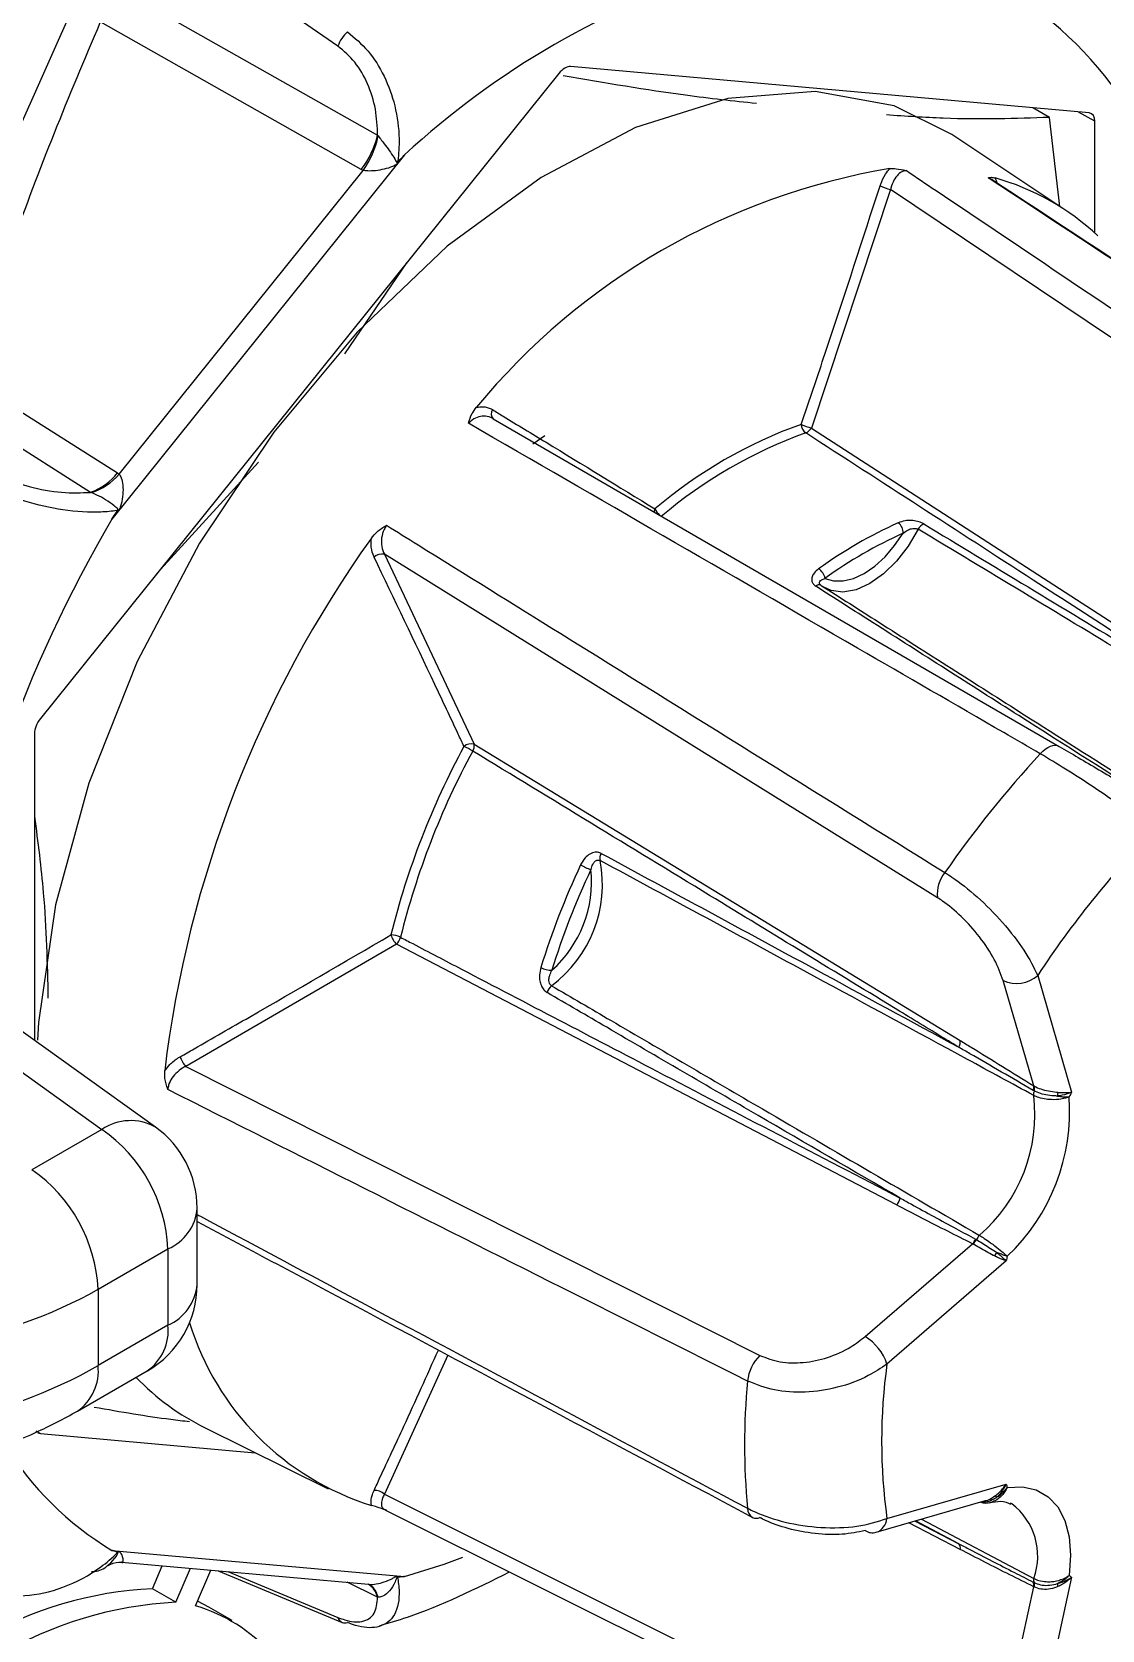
# Model space of a CAD drawing. Extents: x 7 to 113, y 1 to 87.
# Drawn here: x 85.636 to 86.28, y 3.3 to 4.262 of the extents above; entities that cross this region are included whole.
import ezdxf

# ---------------------------------------------------------------- set-up
doc = ezdxf.new("R2010")
doc.units = 0
doc.header["$MEASUREMENT"] = 0
doc.layers.add('OBJECT', color=7, linetype='CONTINUOUS')

msp = doc.modelspace()

# ---------------------------------------------------------------- linework, layer by layer
at = {"layer": 'OBJECT'}
for p, q in [((85.62491, 4.19714), (85.73445, 4.44356)), ((85.81986, 4.2536), (85.70588, 4.33216)), ((85.68612, 4.28916), (85.84379, 4.19996)), ((85.83392, 4.17941), (85.67713, 4.2681)), ((85.95292, 4.23722), (85.64063, 3.84873)), ((86.27228, 4.21338), (85.95999, 4.2413)), ((86.2484, 4.21068), (86.23848, 4.2164)), ((86.25461, 4.15712), (86.2484, 4.21068)), ((86.27581, 4.20835), (86.26583, 4.21395)), ((86.27581, 4.14102), (86.27581, 4.20835)), ((85.84379, 4.19996), (85.84408, 4.19955)), ((86.25826, 4.15469), (86.18962, 4.20042)), ((85.86003, 4.18816), (85.68365, 3.96874)), ((85.68811, 3.99591), (85.83511, 4.17878)), ((85.83511, 4.17878), (85.83392, 4.17941)), ((86.15273, 4.16736), (86.10504, 4.02365)), ((86.46811, 3.95545), (86.15273, 4.16736)), ((85.86121, 4.12314), (85.82389, 4.06834)), ((85.59602, 4.05428), (85.68701, 3.99666)), ((85.67093, 3.98493), (85.58977, 4.03633)), ((85.91346, 4.02923), (86.25423, 3.83198)), ((86.10504, 4.02365), (86.38603, 3.84177)), ((85.94455, 4.01896), (85.93725, 4.01402)), ((85.68701, 3.99666), (85.68811, 3.99591)), ((85.77197, 4.00316), (85.71087, 3.93611)), ((85.67142, 3.98477), (85.67093, 3.98493)), ((85.84786, 3.94762), (85.90193, 3.83336)), ((86.18097, 3.74085), (85.84786, 3.94762)), ((85.6371, 3.83962), (85.6371, 3.65485)), ((85.90193, 3.83336), (86.19461, 3.65486)), ((85.85515, 3.7128), (85.72822, 3.63928)), ((86.1562, 3.55587), (85.85515, 3.7128)), ((86.23892, 3.62754), (86.22055, 3.69091)), ((86.24136, 3.69405), (86.26174, 3.62372)), ((85.70999, 3.60269), (85.60628, 3.67691)), ((85.57443, 3.67518), (85.67766, 3.6013)), ((85.72822, 3.63928), (86.07403, 3.46523)), ((86.23916, 3.62447), (86.23862, 3.62477)), ((86.23892, 3.62754), (86.23932, 3.62731)), ((85.67766, 3.6013), (85.63557, 3.57701)), ((85.73507, 3.50786), (85.73507, 3.5539)), ((86.13738, 3.47653), (86.20204, 3.53248)), ((86.20245, 3.53226), (86.20204, 3.53248)), ((86.20389, 3.53524), (86.20443, 3.53494)), ((85.67541, 3.50511), (85.71749, 3.5294)), ((85.71749, 3.5294), (85.71749, 3.48337)), ((86.22232, 3.5221), (86.15055, 3.46001)), ((85.67541, 3.50511), (85.67541, 3.45907)), ((85.71749, 3.48337), (85.67541, 3.45907)), ((85.88609, 3.46544), (85.84786, 3.38159)), ((85.66298, 3.4316), (85.70506, 3.4559)), ((85.638, 3.41975), (85.64063, 3.41818)), ((85.64063, 3.41818), (85.77009, 3.40661)), ((85.73997, 3.42151), (85.8139, 3.38494)), ((86.15055, 3.36698), (86.22232, 3.38774)), ((85.84786, 3.38159), (86.18097, 3.21538)), ((86.14411, 3.35869), (86.21, 3.37775)), ((85.84817, 3.37228), (86.18448, 3.20449)), ((86.22576, 3.37582), (86.22505, 3.37617)), ((86.19461, 3.34841), (86.1638, 3.36439)), ((86.16751, 3.36546), (86.19379, 3.35183)), ((86.19379, 3.35183), (86.16773, 3.36552)), ((86.17135, 3.36657), (86.23896, 3.33094)), ((85.68365, 3.34784), (85.86003, 3.33207)), ((85.68943, 3.34073), (85.83832, 3.32742)), ((85.70817, 3.32472), (85.71409, 3.33853)), ((85.72232, 3.31656), (85.73108, 3.33701)), ((85.73413, 3.31441), (85.74335, 3.33591)), ((85.7478, 3.33552), (85.82247, 3.30446)), ((85.75357, 3.335), (85.81986, 3.30743)), ((86.26174, 3.33165), (86.24136, 3.23777)), ((85.72232, 3.31656), (85.70817, 3.32472)), ((85.84379, 3.31957), (85.82538, 3.32858)), ((85.83828, 3.32739), (85.83897, 3.32702)), ((86.22055, 3.24139), (86.23892, 3.32596)), ((86.23862, 3.32871), (86.23916, 3.32843)), ((86.23932, 3.32576), (86.23892, 3.32596)), ((85.74203, 3.3137), (85.73532, 3.31718)), ((85.75618, 3.30554), (85.74203, 3.3137)), ((85.84408, 3.31958), (85.84379, 3.31957))]:
    msp.add_line(p, q, dxfattribs=at)
at = {"layer": 'OBJECT', "flags": 128}
for points in [[(86.18962, 4.20042), (86.15485, 4.21759), (86.10724, 4.22639), (86.05478, 4.222), (85.99917, 4.20456), (85.94218, 4.17461), (85.88565, 4.13314), (85.8314, 4.08146), (85.78116, 4.02124), (85.73656, 3.95442), (85.69903, 3.88315), (85.66977, 3.80971), (85.64972, 3.73646), (85.63954, 3.66577), (85.63886, 3.65509)], [(86.16943, 3.96266), (86.16342, 3.95256), (86.15631, 3.94348), (86.14844, 3.93586), (86.14018, 3.93005), (86.13192, 3.92632), (86.12405, 3.92486), (86.11694, 3.92572), (86.11249, 3.92777)], [(86.11323, 3.93314), (86.11836, 3.93157), (86.12413, 3.93155), (86.13034, 3.93308), (86.13677, 3.9361), (86.1432, 3.9405), (86.1494, 3.94614), (86.15517, 3.95282), (86.1603, 3.96031)], [(86.24292, 3.82752), (86.2444, 3.82903), (86.24593, 3.83031), (86.24748, 3.83133), (86.24901, 3.83208), (86.25048, 3.83252), (86.25186, 3.83265), (86.25312, 3.83247), (86.25423, 3.83198)], [(86.22301, 3.38572), (86.2322, 3.38614), (86.2405, 3.38426), (86.24767, 3.38015), (86.25348, 3.37394), (86.25775, 3.36581), (86.26035, 3.35602), (86.2612, 3.34487), (86.26027, 3.3327)], [(85.68114, 3.33865), (85.68318, 3.34026), (85.68641, 3.34437), (85.68695, 3.3453), (85.68724, 3.3459), (85.68738, 3.34627), (85.68741, 3.3464), (85.68742, 3.34652), (85.68741, 3.34656), (85.68738, 3.34659), (85.68733, 3.3466), (85.68723, 3.34658), (85.6872, 3.34657), (85.6872, 3.34657)], [(85.86003, 3.33207), (85.88379, 3.33958), (85.89505, 3.34376)]]:
    msp.add_lwpolyline(points, dxfattribs=at)
at = {"layer": 'OBJECT'}
for centre, radius, start, end in [((86.20352, 3.81585), 0.50656, 107.30059, 132.69403), ((86.09685, 4.08608), 0.23789, 6.39418, 56.18084), ((85.83797, 4.24761), 0.01907, 130.31915, 161.72096), ((85.79145, 4.21245), 0.05381, 322.1151, 346.57849), ((85.78962, 4.21075), 0.0556, 324.90295, 348.38681), ((85.88021, 4.19577), 0.02722, 206.07132, 207.2282), ((86.2203, 3.77463), 0.41093, 99.52032, 140.47431), ((86.16017, 4.19936), 0.03286, 245.25976, 256.90193), ((86.17523, 4.02992), 0.14987, 46.88729, 74.34853), ((85.91628, 4.03228), 0.00415, 143.67682, 227.22579), ((86.1942, 3.75902), 0.28334, 109.65718, 130.33744), ((86.10546, 4.02603), 0.00658, 181.57464, 234.47239), ((86.11433, 4.05936), 0.0369, 245.26135, 255.41063), ((86.09917, 4.02692), 0.00671, 291.56289, 330.86811), ((86.19578, 3.75712), 0.27986, 109.65695, 130.33768), ((85.65901, 4.01816), 0.0353, 289.73708, 322.47037), ((85.66016, 4.0197), 0.03671, 287.87165, 319.5987), ((86.01677, 3.97213), 0.00662, 154.36653, 170.59612), ((86.02031, 3.97908), 0.01035, 203.28365, 228.92701), ((86.40904, 3.5455), 0.83984, 149.73735, 170.95623), ((85.7176, 4.00368), 0.0424, 224.18925, 224.8695), ((86.27133, 3.71373), 0.27736, 114.27725, 125.71737), ((86.15326, 3.96078), 0.00705, 356.18828, 55.13412), ((86.17592, 3.95948), 0.00722, 116.57011, 153.90348), ((86.40727, 3.55269), 0.69682, 144.4959, 173.09276), ((86.27244, 3.7117), 0.27273, 114.27873, 125.7159), ((85.84635, 3.94057), 0.00721, 77.96411, 131.22892), ((86.10474, 3.93168), 0.00862, 9.69066, 57.12391), ((86.10961, 3.92648), 0.00274, 61.3498, 135.2941), ((86.32207, 3.60124), 0.4847, 151.57841, 166.01034), ((85.90029, 3.82652), 0.00703, 76.51848, 129.69663), ((85.85134, 3.74225), 0.1001, 60.23402, 63.63398), ((85.89583, 3.83244), 0.00617, 327.59994, 8.53987), ((86.32209, 3.60127), 0.47876, 151.57842, 166.01025), ((86.741, 3.36826), 0.6775, 137.32254, 145.08833), ((86.72578, 3.37608), 0.57946, 135.69133, 146.71945), ((85.90342, 3.74872), 0.07576, 306.53585, 11.05261), ((85.98353, 3.76466), 0.00592, 150.92774, 193.7919), ((86.3963, 3.5581), 0.47552, 154.80357, 162.78488), ((85.90122, 3.75045), 0.07142, 311.69799, 5.89064), ((86.39522, 3.55878), 0.46743, 154.80332, 162.78531), ((85.98256, 3.78947), 0.03332, 240.25005, 252.01925), ((86.20125, 3.74311), 0.0204, 140.81615, 186.36593), ((85.86627, 3.72337), 0.01535, 198.86504, 223.55818), ((85.85185, 3.70621), 0.0122, 62.24728, 90.46805), ((85.84928, 3.71889), 0.00846, 313.92023, 347.12896), ((85.94872, 3.71081), 0.01369, 240.97639, 270.05951), ((85.95411, 3.68127), 0.00862, 130.33696, 163.33898), ((86.22862, 3.70795), 0.01885, 244.65707, 312.50452), ((86.18861, 3.65394), 0.00608, 328.61528, 8.70481), ((85.74007, 3.65001), 0.01599, 197.88367, 222.15978), ((86.1435, 3.61034), 0.09614, 310.76761, 6.82101), ((86.14064, 3.61213), 0.11996, 313.36553, 4.22305), ((86.23388, 3.62668), 0.00511, 338.06008, 9.69627), ((86.24431, 3.62272), 0.00543, 161.25524, 190.28524), ((86.23414, 3.62618), 0.0053, 341.19414, 12.262), ((86.2641, 3.62069), 0.01094, 164.29745, 176.21321), ((86.66018, 3.40917), 0.45253, 151.69845, 152.09359), ((85.69495, 3.57572), 0.03087, 60.84923, 124.06103), ((85.62464, 3.52494), 0.09296, 2.75233, 55.22639), ((85.67507, 3.5539), 0.06, 0, 54.40955), ((85.58255, 3.50064), 0.09296, 2.75233, 55.22639), ((85.70621, 3.55605), 0.02894, 292.95348, 355.72578), ((86.15033, 3.56196), 0.00847, 313.96071, 346.14276), ((86.19613, 3.53844), 0.00839, 314.76982, 337.63909), ((86.19664, 3.53862), 0.0086, 312.40736, 334.72985), ((86.21227, 3.53126), 0.00867, 133.74409, 154.86645), ((86.22552, 3.52035), 0.01124, 142.0579, 154.9611), ((86.58844, 3.43371), 0.37664, 165.98446, 166.42658), ((85.67507, 3.50786), 0.06, 299.99731, 360), ((85.70545, 3.51056), 0.02974, 293.88632, 354.79294), ((85.88981, 3.53408), 0.16678, 197.17752, 252.62765), ((85.68789, 3.48021), 0.02977, 305.23589, 6.07709), ((86.12175, 3.45056), 0.03031, 18.15501, 58.95972), ((86.09164, 3.44728), 0.02514, 134.46575, 174.27155), ((85.64579, 3.45592), 0.02978, 305.27448, 6.07353), ((86.48576, 3.41349), 0.33842, 172.09973, 187.90027), ((85.8082, 3.55872), 0.15324, 224.15608, 243.55746), ((86.46013, 3.41147), 0.39537, 174.43692, 185.56308), ((85.78477, 3.51478), 0.19518, 211.80327, 238.79542), ((86.36447, 3.43532), 0.14991, 198.50571, 199.32283), ((85.84212, 3.37562), 0.00828, 46.12623, 93.58447), ((86.21473, 3.37745), 0.00304, 50.5402, 78.4089), ((86.07293, 3.37299), 0.00631, 178.65233, 238.23023), ((86.202, 3.34445), 0.03936, 339.93052, 52.85494), ((86.07193, 3.37263), 0.00551, 245.13001, 292.46794), ((86.14193, 3.36688), 0.00848, 237.49631, 284.89519), ((86.14071, 3.36798), 0.00989, 290.13699, 354.17777), ((86.19124, 3.34941), 0.00351, 343.41008, 43.50355), ((85.72024, 3.33175), 0.03621, 154.50228, 155.83243), ((85.88919, 3.32125), 0.03496, 161.63164, 162.96009), ((86.24312, 3.33001), 0.00426, 167.36038, 201.77341), ((86.31247, 3.40386), 0.08825, 233.73625, 234.91121), ((85.71881, 3.09586), 0.2291, 92.66086, 147.29941), ((85.83145, 3.31671), 0.01267, 13.07363, 57.87596), ((85.83466, 3.31943), 0.00876, 44.88483, 64.36687), ((85.83134, 3.31668), 0.01306, 12.84198, 43.20431), ((86.23458, 3.32688), 0.00444, 348.08339, 24.28466), ((86.23509, 3.32684), 0.00437, 345.70736, 21.26013), ((86.27022, 3.33053), 0.01724, 189.04103, 195.14013), ((85.73366, 3.08497), 0.23186, 92.8051, 148.59931), ((85.70711, 3.22143), 0.09682, 10.37821, 73.79325), ((85.82446, 3.30883), 0.0048, 196.98809, 245.60246), ((85.82414, 3.30868), 0.00454, 248.52786, 289.21029)]:
    msp.add_arc(centre, radius, start, end, dxfattribs=at)
for centre, major_axis, ratio, start_param, end_param in [((85.95646, 4.23219), (0.005, 0.00866), 0.577382, 0.261689, 1.308843), ((86.26874, 4.20426), (0.005, 0.00866), 0.577356, 5.497753, 6.544907), ((85.64417, 3.8437), (0.005, 0.00866), 0.577407, 1.308963, 2.356117), ((85.49863, 3.61665), (0.24992, -0.01056), 0.603442, 4.601982, 5.523269), ((85.49863, 3.55163), (0.24994, 0.00962), 0.549881, 4.537998, 5.476626), ((85.64417, 3.4273), (0.005, 0.00866), 0.577356, 3.13471, 3.403314)]:
    msp.add_ellipse(centre, major_axis=major_axis, ratio=ratio, start_param=start_param, end_param=end_param, dxfattribs=at)
for points, knots in [([(85.61123, 4.0979), (85.61685, 4.11433), (85.63776, 4.17547), (85.68132, 4.27992), (85.72501, 4.3786), (85.75272, 4.43149), (85.75835, 4.44223)], [0, 0, 0, 0, 0.140985, 0.524552, 0.903474, 1, 1, 1, 1]), ([(86.3478, 4.15704), (86.34622, 4.16497), (86.34022, 4.19518), (86.32269, 4.24306), (86.29113, 4.29542), (86.26182, 4.32913), (86.24203, 4.3423), (86.23819, 4.34485)], [0, 0, 0, 0, 0.100724, 0.383813, 0.663284, 0.934608, 1, 1, 1, 1]), ([(85.84379, 4.19996), (85.84356, 4.20519), (85.84312, 4.21566), (85.83824, 4.23098), (85.83052, 4.24463), (85.82342, 4.25061), (85.81986, 4.2536)], [0, 0, 0, 0, 0.255732, 0.511066, 0.755323, 1, 1, 1, 1]), ([(85.82563, 4.26215), (85.82992, 4.2586), (85.83847, 4.25153), (85.84828, 4.2356), (85.85492, 4.21725), (85.85719, 4.19957), (85.85648, 4.1885), (85.85579, 4.18403), (85.85576, 4.1838)], [0, 0, 0, 0, 0.200873, 0.400023, 0.605989, 0.832569, 0.991709, 1, 1, 1, 1]), ([(86.07203, 4.21902), (86.058, 4.22053), (86.02187, 4.22442), (85.98075, 4.23142), (85.95559, 4.23571)], [0, 0, 0, 0, 0.388211, 1, 1, 1, 1]), ([(86.2484, 4.21068), (86.22807, 4.20997), (86.19818, 4.20894), (86.16182, 4.21139), (86.15018, 4.21217)], [0, 0, 0, 0, 0.679867, 1, 1, 1, 1]), ([(85.84408, 4.19955), (85.84478, 4.19867), (85.84653, 4.19649), (85.8494, 4.19273), (85.8523, 4.18856), (85.85423, 4.18557), (85.85503, 4.18382), (85.85542, 4.18354), (85.85549, 4.18353), (85.85555, 4.18354), (85.8556, 4.18357), (85.85566, 4.18364), (85.85571, 4.18372), (85.85575, 4.18378), (85.85576, 4.1838)], [0, 0, 0, 0, 0.153507, 0.380158, 0.626289, 0.875661, 0.967793, 0.976809, 0.980956, 0.984134, 0.9874, 0.990543, 0.996551, 1, 1, 1, 1]), ([(85.85576, 4.1838), (85.85687, 4.18494), (85.85829, 4.18639), (85.85972, 4.18784), (85.86003, 4.18816)], [0, 0, 0, 0, 0.7792903, 1, 1, 1, 1]), ([(85.86003, 4.18816), (85.85978, 4.18786), (85.85844, 4.18624), (85.8571, 4.18463), (85.856, 4.18331)], [0, 0, 0, 0, 0.186035, 1, 1, 1, 1]), ([(85.856, 4.18331), (85.8559, 4.18319), (85.85571, 4.18297), (85.85531, 4.18257), (85.85436, 4.18183), (85.85194, 4.18071), (85.84792, 4.17945), (85.84283, 4.17858), (85.83836, 4.17829), (85.83601, 4.17864), (85.83511, 4.17878)], [0, 0, 0, 0, 0.020896, 0.03891, 0.075406, 0.191567, 0.449118, 0.682571, 0.87773, 1, 1, 1, 1]), ([(86.14642, 4.16952), (86.14654, 4.16987), (86.14737, 4.17235), (86.1492, 4.1762), (86.15141, 4.1788), (86.15234, 4.17989)], [0, 0, 0, 0, 0.086632, 0.616355, 1, 1, 1, 1]), ([(86.15234, 4.17989), (86.15355, 4.1799), (86.15641, 4.17991), (86.16008, 4.17918), (86.16219, 4.17871), (86.16223, 4.1787)], [0, 0, 0, 0, 0.417945, 0.987083, 1, 1, 1, 1]), ([(86.16223, 4.1787), (86.16156, 4.17859), (86.15985, 4.17833), (86.15718, 4.17642), (86.15462, 4.17291), (86.15329, 4.16958), (86.1528, 4.16763), (86.15273, 4.16736)], [0, 0, 0, 0, 0.164481, 0.417754, 0.679386, 0.954769, 1, 1, 1, 1]), ([(86.16223, 4.1787), (86.16819, 4.17469), (86.20129, 4.15245), (86.30741, 4.08113), (86.40753, 4.01378), (86.48053, 3.96468)], [0, 0, 0, 0, 0.056183, 0.311886, 1, 1, 1, 1]), ([(86.09889, 4.02585), (86.09996, 4.02898), (86.1053, 4.04465), (86.12138, 4.09249), (86.13594, 4.1373), (86.14642, 4.16952)], [0, 0, 0, 0, 0.0656024, 0.3280147, 1, 1, 1, 1]), ([(86.2116, 4.17428), (86.21161, 4.17429), (86.212, 4.17453), (86.21283, 4.17486), (86.21482, 4.17442), (86.21566, 4.17423)], [0, 0, 0, 0, 0.012924, 0.582055, 1, 1, 1, 1]), ([(86.53802, 3.95954), (86.53106, 3.96412), (86.49629, 3.98701), (86.38749, 4.05861), (86.28563, 4.12559), (86.2116, 4.17428)], [0, 0, 0, 0, 0.0639251, 0.319628, 1, 1, 1, 1]), ([(86.21328, 4.17332), (86.21294, 4.17362), (86.21242, 4.17408), (86.21181, 4.17423), (86.2116, 4.17428)], [0, 0, 0, 0, 0.644478, 1, 1, 1, 1]), ([(86.53942, 3.95892), (86.50821, 3.97947), (86.39954, 4.05102), (86.29085, 4.1225), (86.21337, 4.17345)], [0, 0, 0, 0, 0.287192, 1, 1, 1, 1]), ([(86.21566, 4.17423), (86.21591, 4.17374), (86.21634, 4.17288), (86.21655, 4.17178), (86.21664, 4.1713)], [0, 0, 0, 0, 0.567752, 1, 1, 1, 1]), ([(85.89857, 4.02649), (85.89858, 4.02653), (85.89906, 4.0285), (85.90007, 4.03193), (85.90237, 4.03489), (85.90334, 4.03615)], [0, 0, 0, 0, 0.012917, 0.582055, 1, 1, 1, 1]), ([(85.90334, 4.03615), (85.90465, 4.03635), (85.90776, 4.03682), (85.91096, 4.03588), (85.91269, 4.03487), (85.91294, 4.03473)], [0, 0, 0, 0, 0.383645, 0.913368, 1, 1, 1, 1]), ([(85.91294, 4.03473), (85.91509, 4.03342), (85.92587, 4.02685), (85.9587, 4.00684), (85.989, 3.98831), (86.0108, 3.97499)], [0, 0, 0, 0, 0.065603, 0.328016, 1, 1, 1, 1]), ([(85.70178, 2.59111), (85.69821, 2.5934), (85.67457, 2.60858), (85.63689, 2.64685), (85.58935, 2.70655), (85.54935, 2.77654), (85.51646, 2.85521), (85.49036, 2.94257), (85.47097, 3.03817), (85.45848, 3.14208), (85.45328, 3.25298), (85.45557, 3.36937), (85.46547, 3.49023), (85.48291, 3.61526), (85.50763, 3.74438), (85.54063, 3.87712), (85.56731, 3.9723), (85.585, 4.0227), (85.58688, 4.02804)], [0, 0, 0, 0, 0.0134075, 0.0889038, 0.162782, 0.2344641, 0.3043296, 0.3724693, 0.4412012, 0.5103493, 0.579548, 0.6482425, 0.716144, 0.7837739, 0.8522937, 0.9217467, 0.9917046, 1, 1, 1, 1]), ([(85.91346, 4.02923), (85.91326, 4.02935), (85.91182, 4.03018), (85.90889, 4.03105), (85.90467, 4.03065), (85.90111, 4.02896), (85.89929, 4.02719), (85.89857, 4.02649)], [0, 0, 0, 0, 0.045231, 0.320614, 0.582246, 0.835519, 1, 1, 1, 1]), ([(86.24292, 3.82752), (86.23558, 3.83176), (86.19889, 3.85296), (86.08409, 3.91928), (85.97666, 3.98137), (85.89857, 4.02649)], [0, 0, 0, 0, 0.0639251, 0.319628, 1, 1, 1, 1]), ([(86.38274, 3.83883), (86.38045, 3.84031), (86.36902, 3.84772), (86.32099, 3.87882), (86.22959, 3.93797), (86.14731, 3.99116), (86.10164, 4.02068)], [0, 0, 0, 0, 0.024416, 0.122079, 0.512732, 1, 1, 1, 1]), ([(85.61333, 3.99667), (85.61487, 3.99586), (85.62097, 3.99261), (85.63462, 3.98774), (85.65373, 3.98424), (85.66525, 3.98471), (85.67093, 3.98493)], [0, 0, 0, 0, 0.092744, 0.368061, 0.68841, 1, 1, 1, 1]), ([(85.68811, 3.99591), (85.68855, 3.9952), (85.68968, 3.99334), (85.69044, 3.989), (85.69047, 3.98358), (85.68969, 3.97888), (85.68877, 3.97584), (85.68816, 3.97464), (85.68784, 3.97414), (85.68765, 3.9739), (85.68756, 3.97377)], [0, 0, 0, 0, 0.122267, 0.317429, 0.550885, 0.808441, 0.924596, 0.961093, 0.979108, 1, 1, 1, 1]), ([(85.6872, 3.97412), (85.68704, 3.9741), (85.68393, 3.97354), (85.67415, 3.97253), (85.65528, 3.97357), (85.63208, 3.97884), (85.61596, 3.98507), (85.60868, 3.98899), (85.60684, 3.98998)], [0, 0, 0, 0, 0.008302, 0.153519, 0.438823, 0.69828, 0.92379, 1, 1, 1, 1]), ([(85.6872, 3.97412), (85.68724, 3.97415), (85.68729, 3.9742), (85.68736, 3.97427), (85.6874, 3.97435), (85.68742, 3.97442), (85.68743, 3.97454), (85.68733, 3.97482), (85.68661, 3.9756), (85.68444, 3.9774), (85.68038, 3.98026), (85.67549, 3.98306), (85.67253, 3.9843), (85.67142, 3.98477)], [0, 0, 0, 0, 0.006249, 0.010876, 0.014164, 0.01747, 0.021798, 0.032029, 0.07394, 0.240392, 0.569577, 0.8389, 1, 1, 1, 1]), ([(85.68365, 3.96874), (85.68391, 3.96914), (85.68509, 3.97094), (85.68628, 3.97273), (85.6872, 3.97412)], [0, 0, 0, 0, 0.220689, 1, 1, 1, 1]), ([(85.68756, 3.97377), (85.6865, 3.9724), (85.68519, 3.97073), (85.68389, 3.96906), (85.68365, 3.96874)], [0, 0, 0, 0, 0.8139901, 1, 1, 1, 1]), ([(85.84001, 3.95737), (85.8411, 3.95867), (85.84366, 3.96175), (85.84714, 3.9639), (85.84916, 3.96505), (85.8492, 3.96508)], [0, 0, 0, 0, 0.417945, 0.987076, 1, 1, 1, 1]), ([(85.8492, 3.96508), (85.84867, 3.96423), (85.84721, 3.96193), (85.84595, 3.95747), (85.84594, 3.95216), (85.84721, 3.94914), (85.84786, 3.94762)], [0, 0, 0, 0, 0.156485, 0.428049, 0.712636, 1, 1, 1, 1]), ([(85.8492, 3.96508), (85.8555, 3.96116), (85.89046, 3.93943), (86.00253, 3.86976), (86.10831, 3.80397), (86.18543, 3.756)], [0, 0, 0, 0, 0.056183, 0.311886, 1, 1, 1, 1]), ([(86.17269, 3.96594), (86.17245, 3.96608), (86.17139, 3.96668), (86.16885, 3.96759), (86.1651, 3.96809), (86.16091, 3.96786), (86.15861, 3.96704), (86.1573, 3.96657)], [0, 0, 0, 0, 0.056805, 0.249166, 0.475343, 0.701406, 1, 1, 1, 1]), ([(86.17269, 3.96594), (86.2146, 3.94062), (86.28468, 3.89828), (86.35463, 3.85587), (86.38274, 3.83883)], [0, 0, 0, 0, 0.598184, 1, 1, 1, 1]), ([(85.8416, 3.94599), (85.84088, 3.94791), (85.83958, 3.95139), (85.83988, 3.95552), (85.84001, 3.95737)], [0, 0, 0, 0, 0.552194, 1, 1, 1, 1]), ([(86.1603, 3.96031), (86.16119, 3.96098), (86.16267, 3.9621), (86.16498, 3.963), (86.16653, 3.96325), (86.16766, 3.96324), (86.16845, 3.9631), (86.16907, 3.96287), (86.16931, 3.96273), (86.16943, 3.96266)], [0, 0, 0, 0, 0.346725, 0.581109, 0.720187, 0.790682, 0.905626, 0.953255, 1, 1, 1, 1]), ([(86.42438, 3.80883), (86.41139, 3.81669), (86.36836, 3.84272), (86.28343, 3.89403), (86.21138, 3.93741), (86.16943, 3.96266)], [0, 0, 0, 0, 0.153014, 0.506934, 1, 1, 1, 1]), ([(85.8958, 3.83193), (85.89464, 3.83442), (85.88883, 3.84684), (85.87094, 3.88478), (85.85388, 3.92038), (85.8416, 3.94599)], [0, 0, 0, 0, 0.065601, 0.328015, 1, 1, 1, 1]), ([(86.10941, 3.93892), (86.10839, 3.93808), (86.1066, 3.9366), (86.1053, 3.93409), (86.1051, 3.9319), (86.10582, 3.92989), (86.10705, 3.9289), (86.10767, 3.92841)], [0, 0, 0, 0, 0.27333, 0.476863, 0.656492, 0.82843, 1, 1, 1, 1]), ([(86.31225, 3.79814), (86.28483, 3.81557), (86.2281, 3.85164), (86.15992, 3.89507), (86.11917, 3.92107), (86.10767, 3.92841)], [0, 0, 0, 0, 0.401816, 0.831188, 1, 1, 1, 1]), ([(86.11093, 3.92888), (86.11066, 3.92908), (86.11034, 3.92932), (86.10996, 3.92987), (86.10979, 3.93053), (86.11017, 3.93143), (86.11126, 3.9324), (86.11249, 3.93286), (86.11323, 3.93314)], [0, 0, 0, 0, 0.118658, 0.142617, 0.293291, 0.465523, 0.680634, 1, 1, 1, 1]), ([(86.11093, 3.92888), (86.12242, 3.92156), (86.16314, 3.8956), (86.24579, 3.84299), (86.31705, 3.79775), (86.35902, 3.7711)], [0, 0, 0, 0, 0.139146, 0.493066, 1, 1, 1, 1]), ([(86.25423, 3.83198), (86.258, 3.82979), (86.26554, 3.82541), (86.27846, 3.81779), (86.29102, 3.8103), (86.3013, 3.80409), (86.30614, 3.80112), (86.30815, 3.79988)], [0, 0, 0, 0, 0.20417, 0.408136, 0.617899, 0.840883, 1, 1, 1, 1]), ([(86.19379, 3.65078), (86.19141, 3.65223), (86.1795, 3.65949), (86.12946, 3.68999), (86.03425, 3.74801), (85.94858, 3.80018), (85.90104, 3.82914)], [0, 0, 0, 0, 0.024416, 0.122079, 0.512732, 1, 1, 1, 1]), ([(86.31113, 3.78085), (86.30876, 3.78283), (86.30304, 3.7876), (86.29033, 3.79697), (86.27443, 3.80786), (86.2578, 3.81861), (86.24789, 3.82454), (86.24292, 3.82752)], [0, 0, 0, 0, 0.156463, 0.377209, 0.586936, 0.792745, 1, 1, 1, 1]), ([(85.6371, 3.78968), (85.6391, 3.7743), (85.644, 3.73681), (85.64476, 3.70124), (85.64521, 3.68026)], [0, 0, 0, 0, 0.41028, 1, 1, 1, 1]), ([(85.97835, 3.76754), (85.97811, 3.76766), (85.97703, 3.76818), (85.97468, 3.76843), (85.97152, 3.76731), (85.96832, 3.76466), (85.96686, 3.76204), (85.96602, 3.76054)], [0, 0, 0, 0, 0.0568046, 0.2491645, 0.4753299, 0.7013917, 1, 1, 1, 1]), ([(85.97227, 3.75778), (85.97258, 3.75885), (85.97309, 3.76065), (85.97434, 3.76246), (85.97535, 3.76322), (85.97619, 3.76353), (85.97683, 3.76357), (85.97741, 3.76343), (85.97765, 3.76331), (85.97778, 3.76325)], [0, 0, 0, 0, 0.34672, 0.581121, 0.7202, 0.790674, 0.905632, 0.953256, 1, 1, 1, 1]), ([(86.23896, 3.62175), (86.22564, 3.62899), (86.18153, 3.65297), (86.09449, 3.70019), (86.02072, 3.74005), (85.97778, 3.76325)], [0, 0, 0, 0, 0.153014, 0.506934, 1, 1, 1, 1]), ([(85.97835, 3.76754), (86.02133, 3.7443), (86.09317, 3.70545), (86.16495, 3.66645), (86.19379, 3.65078)], [0, 0, 0, 0, 0.598184, 1, 1, 1, 1]), ([(86.18543, 3.756), (86.18683, 3.75512), (86.19313, 3.75112), (86.20538, 3.74143), (86.22076, 3.72584), (86.234, 3.70881), (86.23891, 3.69895), (86.24136, 3.69405)], [0, 0, 0, 0, 0.062062, 0.280898, 0.514816, 0.75882, 1, 1, 1, 1]), ([(86.22055, 3.69091), (86.21903, 3.69504), (86.21599, 3.7033), (86.20682, 3.71714), (86.19576, 3.72956), (86.18672, 3.73713), (86.18201, 3.74018), (86.18097, 3.74085)], [0, 0, 0, 0, 0.2449647, 0.4903746, 0.7230343, 0.9389257, 1, 1, 1, 1]), ([(85.72486, 3.6451), (85.72765, 3.64669), (85.74159, 3.65464), (85.78407, 3.6789), (85.82344, 3.70188), (85.85175, 3.71841)], [0, 0, 0, 0, 0.065604, 0.328016, 1, 1, 1, 1]), ([(85.85753, 3.71701), (85.85998, 3.71573), (85.87223, 3.70933), (85.92366, 3.68248), (86.02153, 3.63138), (86.10964, 3.58544), (86.15855, 3.55994)], [0, 0, 0, 0, 0.024417, 0.12208, 0.512732, 1, 1, 1, 1]), ([(85.94208, 3.69884), (85.94173, 3.69735), (85.94111, 3.69475), (85.94136, 3.69091), (85.94227, 3.68784), (85.94377, 3.68529), (85.94515, 3.68426), (85.94584, 3.68375)], [0, 0, 0, 0, 0.273349, 0.476877, 0.656499, 0.828436, 1, 1, 1, 1]), ([(85.94852, 3.68785), (85.94823, 3.68806), (85.94789, 3.68831), (85.94737, 3.68906), (85.94697, 3.69015), (85.94691, 3.692), (85.94741, 3.69443), (85.94824, 3.69611), (85.94873, 3.69712)], [0, 0, 0, 0, 0.11866, 0.142611, 0.293304, 0.465525, 0.680642, 1, 1, 1, 1]), ([(85.94852, 3.68785), (85.96047, 3.68086), (86.0028, 3.65608), (86.08869, 3.60592), (86.1627, 3.56287), (86.20628, 3.53752)], [0, 0, 0, 0, 0.139147, 0.493066, 1, 1, 1, 1]), ([(86.15855, 3.55994), (86.13005, 3.57649), (86.07109, 3.61073), (86.0002, 3.65202), (85.95781, 3.67676), (85.94584, 3.68375)], [0, 0, 0, 0, 0.401816, 0.831188, 1, 1, 1, 1]), ([(86.23862, 3.62477), (86.22592, 3.63217), (86.21097, 3.64087), (86.19604, 3.64948), (86.19379, 3.65078)], [0, 0, 0, 0, 0.849806, 1, 1, 1, 1]), ([(86.19461, 3.65486), (86.19683, 3.65351), (86.21157, 3.64451), (86.22636, 3.63534), (86.23892, 3.62754)], [0, 0, 0, 0, 0.150182, 1, 1, 1, 1]), ([(85.71551, 3.63649), (85.71651, 3.6378), (85.7189, 3.64091), (85.72234, 3.64362), (85.72455, 3.64492), (85.72486, 3.6451)], [0, 0, 0, 0, 0.383648, 0.913378, 1, 1, 1, 1]), ([(85.72822, 3.63928), (85.72797, 3.63915), (85.72618, 3.63826), (85.72308, 3.63608), (85.71975, 3.63226), (85.71786, 3.6285), (85.71751, 3.6262), (85.71738, 3.6253)], [0, 0, 0, 0, 0.045232, 0.320619, 0.582242, 0.835521, 1, 1, 1, 1]), ([(85.71738, 3.6253), (85.71736, 3.62535), (85.71663, 3.62754), (85.71549, 3.6314), (85.71551, 3.63498), (85.71551, 3.63649)], [0, 0, 0, 0, 0.01293, 0.582078, 1, 1, 1, 1]), ([(86.06663, 3.44979), (86.05919, 3.45353), (86.02197, 3.47222), (85.90554, 3.53071), (85.79657, 3.58548), (85.71738, 3.6253)], [0, 0, 0, 0, 0.063925, 0.319628, 1, 1, 1, 1]), ([(86.26027, 3.62097), (86.26023, 3.62095), (86.26019, 3.62093), (86.26011, 3.6209), (86.25999, 3.62085), (86.25971, 3.62074), (86.25909, 3.62051), (86.25769, 3.62006), (86.25465, 3.61938), (86.25057, 3.61909), (86.24599, 3.61946), (86.24218, 3.62026), (86.23996, 3.62129), (86.23896, 3.62175)], [0, 0, 0, 0, 0.007066, 0.008531, 0.013727, 0.028139, 0.057804, 0.119651, 0.255243, 0.503831, 0.641027, 0.8384, 1, 1, 1, 1]), ([(86.25319, 3.62141), (86.2529, 3.62141), (86.25104, 3.62145), (86.24754, 3.62176), (86.24286, 3.62277), (86.24039, 3.6239), (86.23916, 3.62447)], [0, 0, 0, 0, 0.061214, 0.387744, 0.695896, 1, 1, 1, 1]), ([(86.23932, 3.62731), (86.24058, 3.62672), (86.24311, 3.62553), (86.24791, 3.62436), (86.25144, 3.62386), (86.25328, 3.62368), (86.25357, 3.62365)], [0, 0, 0, 0, 0.302398, 0.609796, 0.937974, 1, 1, 1, 1]), ([(86.26174, 3.62372), (86.2617, 3.6237), (86.26004, 3.62293), (86.25726, 3.622), (86.25416, 3.62155), (86.25319, 3.62141)], [0, 0, 0, 0, 0.01835, 0.694182, 1, 1, 1, 1]), ([(86.25319, 3.62141), (86.25403, 3.62129), (86.25583, 3.62103), (86.25784, 3.62091), (86.25916, 3.62091), (86.25974, 3.62093), (86.26001, 3.62095), (86.26012, 3.62095), (86.26019, 3.62096), (86.26024, 3.62096), (86.26027, 3.62097)], [0, 0, 0, 0, 0.315157, 0.674071, 0.841277, 0.922429, 0.962083, 0.977154, 0.981068, 1, 1, 1, 1]), ([(86.25357, 3.62365), (86.2545, 3.62357), (86.2575, 3.62334), (86.26014, 3.62348), (86.2617, 3.62371), (86.26174, 3.62372)], [0, 0, 0, 0, 0.306082, 0.981689, 1, 1, 1, 1]), ([(86.20204, 3.53248), (86.19707, 3.53496), (86.18168, 3.54266), (86.16649, 3.55054), (86.1562, 3.55587)], [0, 0, 0, 0, 0.32317, 1, 1, 1, 1]), ([(86.15855, 3.55994), (86.1608, 3.5587), (86.17205, 3.55252), (86.18715, 3.54427), (86.20005, 3.53731), (86.20389, 3.53524)], [0, 0, 0, 0, 0.149386, 0.74696, 1, 1, 1, 1]), ([(85.73507, 3.55003), (85.73571, 3.54969), (85.76611, 3.53346), (85.87662, 3.4745), (85.98651, 3.41588), (86.06663, 3.37314)], [0, 0, 0, 0, 0.005813, 0.275162, 1, 1, 1, 1]), ([(85.73507, 3.54589), (85.75109, 3.53735), (85.86255, 3.47793), (85.97412, 3.41854), (86.06965, 3.3677)], [0, 0, 0, 0, 0.143781, 1, 1, 1, 1]), ([(86.21534, 3.52511), (86.21508, 3.52523), (86.21346, 3.526), (86.21039, 3.52767), (86.2061, 3.53014), (86.20366, 3.53156), (86.20245, 3.53226)], [0, 0, 0, 0, 0.0623431, 0.3904991, 0.6978882, 1, 1, 1, 1]), ([(86.20443, 3.53494), (86.2056, 3.53424), (86.20796, 3.53283), (86.21202, 3.53022), (86.21492, 3.52835), (86.21642, 3.52741), (86.21666, 3.52726)], [0, 0, 0, 0, 0.3038184, 0.6119515, 0.938446, 1, 1, 1, 1]), ([(86.20628, 3.53752), (86.20723, 3.53694), (86.20935, 3.53564), (86.21259, 3.53336), (86.21624, 3.53062), (86.21927, 3.52818), (86.22135, 3.5264), (86.22227, 3.5256), (86.22266, 3.52524), (86.22284, 3.52508), (86.22291, 3.52502), (86.22296, 3.52497), (86.22299, 3.52495), (86.22301, 3.52492)], [0, 0, 0, 0, 0.161599, 0.358971, 0.496181, 0.744766, 0.880359, 0.942196, 0.971861, 0.986271, 0.991479, 0.992931, 1, 1, 1, 1]), ([(86.22232, 3.5221), (86.22228, 3.52211), (86.22099, 3.52259), (86.21877, 3.52352), (86.21615, 3.52473), (86.21534, 3.52511)], [0, 0, 0, 0, 0.018301, 0.693918, 1, 1, 1, 1]), ([(86.22301, 3.52492), (86.22298, 3.52493), (86.22294, 3.52494), (86.22288, 3.52496), (86.22278, 3.52499), (86.22254, 3.52506), (86.22203, 3.52521), (86.22086, 3.52559), (86.21906, 3.52626), (86.21742, 3.52694), (86.21666, 3.52726)], [0, 0, 0, 0, 0.0188974, 0.0228629, 0.0379133, 0.0775671, 0.1587304, 0.3259176, 0.6848242, 1, 1, 1, 1]), ([(86.21666, 3.52726), (86.21735, 3.52668), (86.21956, 3.52481), (86.22132, 3.52313), (86.22229, 3.52213), (86.22232, 3.5221)], [0, 0, 0, 0, 0.305803, 0.981651, 1, 1, 1, 1]), ([(86.07403, 3.46523), (86.07795, 3.46371), (86.08579, 3.46069), (86.10031, 3.46047), (86.11517, 3.46354), (86.12803, 3.46927), (86.13463, 3.4744), (86.13738, 3.47653)], [0, 0, 0, 0, 0.204169, 0.408137, 0.617899, 0.840883, 1, 1, 1, 1]), ([(85.8416, 3.38388), (85.8428, 3.38645), (85.84881, 3.39933), (85.86188, 3.42739), (85.87349, 3.45314), (85.8804, 3.46847)], [0, 0, 0, 0, 0.091823, 0.459122, 1, 1, 1, 1]), ([(86.15055, 3.46001), (86.14693, 3.45758), (86.13822, 3.45172), (86.12117, 3.44545), (86.10148, 3.44249), (86.08223, 3.44356), (86.07184, 3.44771), (86.06663, 3.44979)], [0, 0, 0, 0, 0.156462, 0.377208, 0.586935, 0.792745, 1, 1, 1, 1]), ([(85.46121, 3.39005), (85.4669, 3.38945), (85.49065, 3.38698), (85.53424, 3.39029), (85.58851, 3.40013), (85.63172, 3.41491), (85.65473, 3.42719), (85.66298, 3.4316)], [0, 0, 0, 0, 0.080722, 0.337051, 0.594292, 0.854494, 1, 1, 1, 1]), ([(85.6731, 3.43409), (85.68895, 3.43134), (85.70908, 3.42785), (85.72678, 3.42586), (85.73055, 3.42544)], [0, 0, 0, 0, 0.786979, 1, 1, 1, 1]), ([(86.21534, 3.38042), (86.21615, 3.38104), (86.21877, 3.38304), (86.22099, 3.38572), (86.22228, 3.38769), (86.22232, 3.38774)], [0, 0, 0, 0, 0.30607, 0.981663, 1, 1, 1, 1]), ([(86.22232, 3.38774), (86.22229, 3.38769), (86.22132, 3.38557), (86.21956, 3.38266), (86.21735, 3.38047), (86.21666, 3.37979)], [0, 0, 0, 0, 0.018349, 0.694197, 1, 1, 1, 1]), ([(85.84001, 3.37491), (85.83994, 3.37533), (85.83964, 3.37705), (85.84002, 3.38009), (85.84117, 3.38284), (85.8416, 3.38388)], [0, 0, 0, 0, 0.165865, 0.685373, 1, 1, 1, 1]), ([(85.84786, 3.38159), (85.84746, 3.38084), (85.84642, 3.37888), (85.84583, 3.37602), (85.84632, 3.37351), (85.84764, 3.37272), (85.84822, 3.37237)], [0, 0, 0, 0, 0.183748, 0.485129, 0.77313, 1, 1, 1, 1]), ([(86.21666, 3.37979), (86.21642, 3.37962), (86.21492, 3.37854), (86.21204, 3.37722), (86.20903, 3.37654), (86.20764, 3.37696), (86.20745, 3.37702)], [0, 0, 0, 0, 0.082307, 0.521248, 0.935493, 1, 1, 1, 1]), ([(86.20999, 3.3778), (86.21008, 3.37781), (86.21164, 3.37801), (86.21347, 3.37916), (86.21508, 3.38025), (86.21534, 3.38042)], [0, 0, 0, 0, 0.051616, 0.8493, 1, 1, 1, 1]), ([(86.22301, 3.38572), (86.22299, 3.38567), (86.22296, 3.38561), (86.22291, 3.38551), (86.22284, 3.38537), (86.22266, 3.38503), (86.22227, 3.3843), (86.22135, 3.3828), (86.21927, 3.38014), (86.2163, 3.37775), (86.21391, 3.37699), (86.21309, 3.37672)], [0, 0, 0, 0, 0.011161, 0.013454, 0.021676, 0.044428, 0.091267, 0.1889, 0.402988, 0.795503, 1, 1, 1, 1]), ([(86.21666, 3.37979), (86.21742, 3.38029), (86.21906, 3.38135), (86.22086, 3.38306), (86.22203, 3.38441), (86.22254, 3.38507), (86.22278, 3.38539), (86.22288, 3.38553), (86.22294, 3.38562), (86.22298, 3.38568), (86.22301, 3.38572)], [0, 0, 0, 0, 0.315176, 0.674083, 0.84127, 0.922433, 0.962087, 0.977137, 0.981063, 1, 1, 1, 1]), ([(85.8492, 3.3719), (85.84916, 3.37192), (85.84714, 3.37261), (85.84366, 3.37381), (85.8411, 3.37458), (85.84001, 3.37491)], [0, 0, 0, 0, 0.012913, 0.58205, 1, 1, 1, 1]), ([(86.06663, 3.37314), (86.0681, 3.3724), (86.07474, 3.36906), (86.08944, 3.3642), (86.11111, 3.36103), (86.13319, 3.36159), (86.14478, 3.36519), (86.15055, 3.36698)], [0, 0, 0, 0, 0.062062, 0.280898, 0.514816, 0.758819, 1, 1, 1, 1]), ([(86.20705, 3.3769), (86.20799, 3.37662), (86.20998, 3.37604), (86.21203, 3.37657), (86.2131, 3.37685)], [0, 0, 0, 0, 0.473399, 1, 1, 1, 1]), ([(86.21207, 3.37646), (86.21453, 3.37692), (86.22028, 3.378), (86.22329, 3.37651), (86.22502, 3.37565)], [0, 0, 0, 0, 0.428123, 1, 1, 1, 1]), ([(86.13738, 3.35973), (86.133, 3.3588), (86.12425, 3.35695), (86.10759, 3.3575), (86.09123, 3.36052), (86.08013, 3.36443), (86.07513, 3.36698), (86.07403, 3.36754)], [0, 0, 0, 0, 0.244965, 0.4903765, 0.7230341, 0.9389258, 1, 1, 1, 1]), ([(86.19379, 3.35183), (86.19602, 3.35067), (86.20718, 3.34486), (86.22212, 3.33713), (86.23484, 3.33064), (86.23862, 3.32871)], [0, 0, 0, 0, 0.149386, 0.74696, 1, 1, 1, 1]), ([(85.60684, 3.32396), (85.60868, 3.32331), (85.61596, 3.32078), (85.63208, 3.31961), (85.65528, 3.32473), (85.67415, 3.33501), (85.68393, 3.34332), (85.68704, 3.3464), (85.6872, 3.34657)], [0, 0, 0, 0, 0.07621, 0.30172, 0.561176, 0.846482, 0.991697, 1, 1, 1, 1]), ([(85.68129, 3.33845), (85.68146, 3.33861), (85.68253, 3.33967), (85.6872, 3.34117), (85.68961, 3.3406), (85.69037, 3.34042)], [0, 0, 0, 0, 0.113848, 0.721653, 1, 1, 1, 1]), ([(85.6872, 3.34657), (85.68628, 3.3469), (85.68509, 3.34732), (85.68391, 3.34775), (85.68365, 3.34784)], [0, 0, 0, 0, 0.779282, 1, 1, 1, 1]), ([(85.68365, 3.34784), (85.68388, 3.34781), (85.68519, 3.34764), (85.68649, 3.34747), (85.68756, 3.34733)], [0, 0, 0, 0, 0.1791, 1, 1, 1, 1]), ([(85.68756, 3.34733), (85.68764, 3.34732), (85.68782, 3.34729), (85.68814, 3.34717), (85.68845, 3.34695), (85.68875, 3.3466), (85.68906, 3.34614), (85.68978, 3.3448), (85.69045, 3.34285), (85.69041, 3.34127), (85.69005, 3.34056), (85.68948, 3.34075), (85.68944, 3.34077)], [0, 0, 0, 0, 0.021888, 0.044592, 0.086058, 0.119178, 0.164424, 0.229138, 0.517745, 0.76904, 0.982797, 1, 1, 1, 1]), ([(86.23892, 3.32596), (86.23414, 3.32833), (86.21934, 3.33567), (86.2046, 3.34327), (86.19461, 3.34841)], [0, 0, 0, 0, 0.32317, 1, 1, 1, 1]), ([(85.67142, 3.33502), (85.67276, 3.33511), (85.67554, 3.3353), (85.67887, 3.33673), (85.68057, 3.33817), (85.68114, 3.33865)], [0, 0, 0, 0, 0.383834, 0.79622, 1, 1, 1, 1]), ([(85.85576, 3.3315), (85.85579, 3.33131), (85.85643, 3.3279), (85.8573, 3.31863), (85.85434, 3.30693), (85.84454, 3.30061), (85.83381, 3.3013), (85.82728, 3.30377), (85.82563, 3.30439)], [0, 0, 0, 0, 0.008302, 0.153523, 0.438822, 0.698279, 0.92379, 1, 1, 1, 1]), ([(85.83832, 3.32745), (85.83844, 3.32743), (85.83997, 3.32719), (85.8433, 3.32758), (85.84807, 3.32877), (85.85151, 3.33034), (85.85356, 3.33143), (85.85428, 3.3318), (85.85487, 3.33207), (85.85533, 3.33222), (85.85572, 3.33228), (85.85591, 3.33227), (85.856, 3.33227)], [0, 0, 0, 0, 0.017458, 0.231153, 0.482396, 0.770936, 0.835619, 0.880866, 0.913982, 0.955427, 0.978129, 1, 1, 1, 1]), ([(85.85576, 3.3315), (85.85574, 3.33152), (85.8557, 3.33154), (85.85563, 3.33156), (85.85557, 3.33154), (85.85551, 3.3315), (85.85543, 3.3314), (85.85522, 3.33103), (85.85464, 3.32957), (85.85316, 3.32621), (85.85026, 3.32232), (85.8468, 3.31989), (85.84482, 3.31966), (85.84408, 3.31958)], [0, 0, 0, 0, 0.006253, 0.010875, 0.014162, 0.017461, 0.021804, 0.03203, 0.07395, 0.240402, 0.569569, 0.838898, 1, 1, 1, 1]), ([(85.84494, 3.30247), (85.85054, 3.30411), (85.87665, 3.31175), (85.90278, 3.32466), (85.9233, 3.3348)], [0, 0, 0, 0, 0.214455, 1, 1, 1, 1]), ([(85.86003, 3.33207), (85.85972, 3.33203), (85.85829, 3.33183), (85.85687, 3.33164), (85.85576, 3.3315)], [0, 0, 0, 0, 0.220681, 1, 1, 1, 1]), ([(85.856, 3.33227), (85.85711, 3.33221), (85.85845, 3.33215), (85.85979, 3.33208), (85.86003, 3.33207)], [0, 0, 0, 0, 0.820947, 1, 1, 1, 1]), ([(86.23896, 3.33094), (86.23996, 3.33049), (86.24218, 3.32949), (86.24599, 3.3289), (86.25057, 3.32894), (86.25465, 3.32978), (86.25769, 3.3311), (86.25909, 3.33191), (86.25971, 3.33231), (86.25999, 3.3325), (86.26011, 3.33258), (86.26019, 3.33264), (86.26023, 3.33267), (86.26027, 3.3327)], [0, 0, 0, 0, 0.161599, 0.358972, 0.496169, 0.744757, 0.880349, 0.942196, 0.971861, 0.986269, 0.991469, 0.992934, 1, 1, 1, 1]), ([(86.26027, 3.3327), (86.26024, 3.33266), (86.26019, 3.33262), (86.26012, 3.33254), (86.26001, 3.33242), (86.25974, 3.33215), (86.25916, 3.33158), (86.25784, 3.33044), (86.25583, 3.32903), (86.25403, 3.3282), (86.25319, 3.32782)], [0, 0, 0, 0, 0.018932, 0.022873, 0.037917, 0.077598, 0.15875, 0.32593, 0.684843, 1, 1, 1, 1]), ([(86.25319, 3.32782), (86.25416, 3.3281), (86.25726, 3.32901), (86.26004, 3.33047), (86.2617, 3.33162), (86.26174, 3.33165)], [0, 0, 0, 0, 0.305813, 0.98165, 1, 1, 1, 1]), ([(86.26174, 3.33165), (86.2617, 3.3316), (86.26014, 3.33003), (86.2575, 3.32793), (86.2545, 3.32648), (86.25357, 3.32602)], [0, 0, 0, 0, 0.018331, 0.693918, 1, 1, 1, 1]), ([(86.23916, 3.32843), (86.24039, 3.32792), (86.24286, 3.32689), (86.24754, 3.32661), (86.25104, 3.32714), (86.25289, 3.32773), (86.25319, 3.32782)], [0, 0, 0, 0, 0.303817, 0.611959, 0.938454, 1, 1, 1, 1]), ([(86.25357, 3.32602), (86.25328, 3.3259), (86.25143, 3.32512), (86.2479, 3.32427), (86.24311, 3.32427), (86.24058, 3.32527), (86.23932, 3.32576)], [0, 0, 0, 0, 0.062336, 0.390501, 0.697883, 1, 1, 1, 1]), ([(85.81986, 3.30743), (85.82124, 3.3069), (85.82667, 3.30483), (85.83536, 3.30423), (85.84272, 3.30892), (85.84343, 3.31605), (85.84379, 3.31957)], [0, 0, 0, 0, 0.0927449, 0.368062, 0.6884056, 1, 1, 1, 1])]:
    msp.add_open_spline(points, degree=3, knots=knots, dxfattribs=at)

doc.saveas('drawing.dxf')
